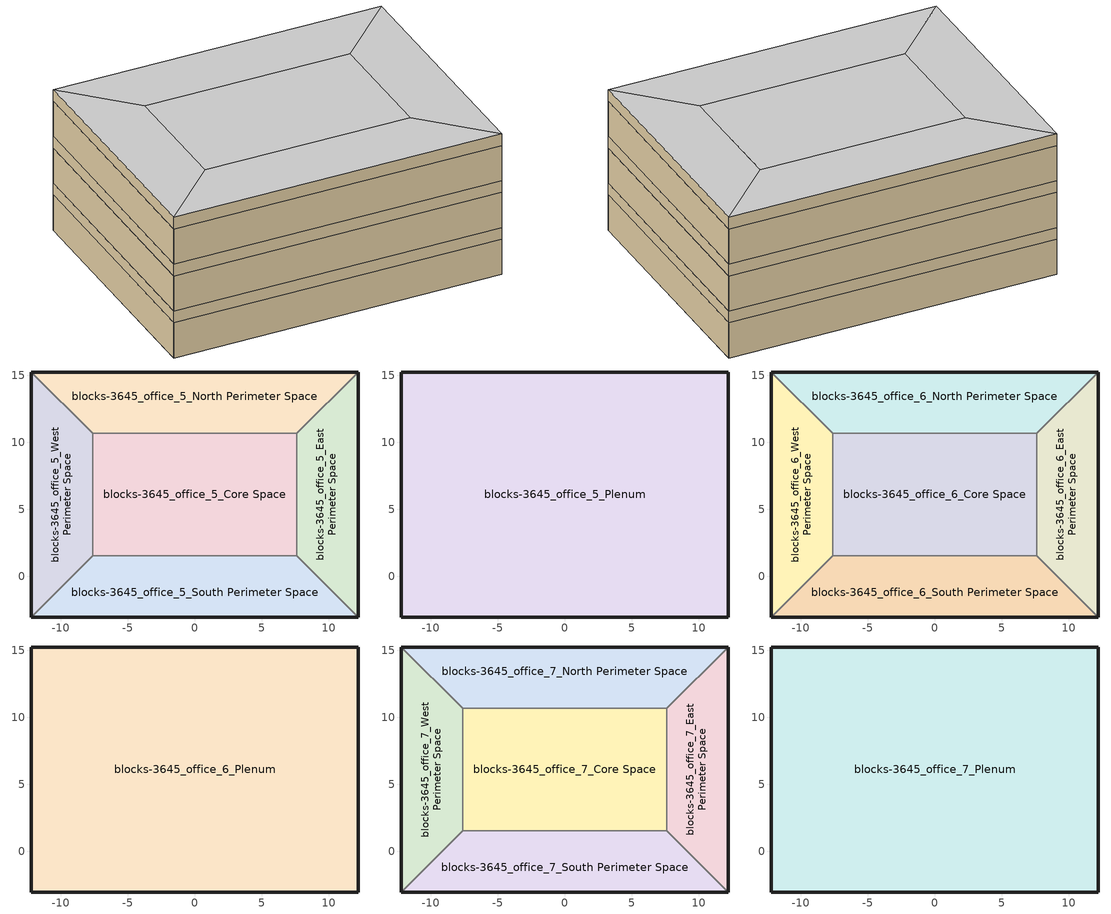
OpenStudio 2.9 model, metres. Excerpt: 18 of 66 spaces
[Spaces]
blocks-3645_office_5_West Perimeter Space
 floor to blocks-3645_office_4_Plenum: -12.19,15.24 -7.62,10.67 -7.62,1.52 -12.19,-3.05 z21.95
 wall outside: -12.19,15.24 -12.19,-3.05 z21.95:24.69
 wall to blocks-3645_office_5_North Perimeter Space: -7.62,10.67 -12.19,15.24 z21.95:24.69
 wall to blocks-3645_office_5_Core Space: -7.62,1.52 -7.62,10.67 z21.95:24.69
 wall to blocks-3645_office_5_South Perimeter Space: -12.19,-3.05 -7.62,1.52 z21.95:24.69
blocks-3645_office_5_North Perimeter Space
 floor to blocks-3645_office_4_Plenum: 12.19,15.24 7.62,10.67 -7.62,10.67 -12.19,15.24 z21.95
 wall outside: 12.19,15.24 -12.19,15.24 z21.95:24.69
 wall to blocks-3645_office_5_East Perimeter Space: 7.62,10.67 12.19,15.24 z21.95:24.69
 wall to blocks-3645_office_5_Core Space: -7.62,10.67 7.62,10.67 z21.95:24.69
blocks-3645_office_5_East Perimeter Space
 floor to blocks-3645_office_4_Plenum: 12.19,15.24 12.19,-3.05 7.62,1.52 7.62,10.67 z21.95
 wall outside: 12.19,-3.05 12.19,15.24 z21.95:24.69
 wall to blocks-3645_office_5_South Perimeter Space: 7.62,1.52 12.19,-3.05 z21.95:24.69
 wall to blocks-3645_office_5_Core Space: 7.62,10.67 7.62,1.52 z21.95:24.69
blocks-3645_office_5_South Perimeter Space
 floor to blocks-3645_office_4_Plenum: 7.62,1.52 12.19,-3.05 -12.19,-3.05 -7.62,1.52 z21.95
 wall outside: -12.19,-3.05 12.19,-3.05 z21.95:24.69
 wall to blocks-3645_office_5_Core Space: 7.62,1.52 -7.62,1.52 z21.95:24.69
blocks-3645_office_5_Core Space
 floor to blocks-3645_office_4_Plenum: -7.62,1.52 -7.62,10.67 7.62,10.67 7.62,1.52 z21.95
blocks-3645_office_5_Plenum
 floor to blocks-3645_office_5_West Perimeter Space: -12.19,15.24 -7.62,10.67 -7.62,1.52 -12.19,-3.05 z24.69
 floor to blocks-3645_office_5_North Perimeter Space: 12.19,15.24 7.62,10.67 -7.62,10.67 -12.19,15.24 z24.69
 floor to blocks-3645_office_5_East Perimeter Space: 12.19,15.24 12.19,-3.05 7.62,1.52 7.62,10.67 z24.69
 floor to blocks-3645_office_5_South Perimeter Space: 7.62,1.52 12.19,-3.05 -12.19,-3.05 -7.62,1.52 z24.69
 floor to blocks-3645_office_5_Core Space: 7.62,10.67 7.62,1.52 -7.62,1.52 -7.62,10.67 z24.69
 wall outside: -12.19,15.24 -12.19,-3.05 12.19,-3.05 12.19,15.24 -12.19,15.24 z24.69:25.6
blocks-3645_office_6_West Perimeter Space
 floor to blocks-3645_office_5_Plenum: -12.19,15.24 -7.62,10.67 -7.62,1.52 -12.19,-3.05 z25.6
 wall outside: -12.19,15.24 -12.19,-3.05 z25.6:28.35
 wall to blocks-3645_office_6_North Perimeter Space: -7.62,10.67 -12.19,15.24 z25.6:28.35
 wall to blocks-3645_office_6_Core Space: -7.62,1.52 -7.62,10.67 z25.6:28.35
 wall to blocks-3645_office_6_South Perimeter Space: -12.19,-3.05 -7.62,1.52 z25.6:28.35
blocks-3645_office_6_North Perimeter Space
 floor to blocks-3645_office_5_Plenum: 12.19,15.24 7.62,10.67 -7.62,10.67 -12.19,15.24 z25.6
 wall outside: 12.19,15.24 -12.19,15.24 z25.6:28.35
 wall to blocks-3645_office_6_East Perimeter Space: 7.62,10.67 12.19,15.24 z25.6:28.35
 wall to blocks-3645_office_6_Core Space: -7.62,10.67 7.62,10.67 z25.6:28.35
blocks-3645_office_6_East Perimeter Space
 floor to blocks-3645_office_5_Plenum: 12.19,15.24 12.19,-3.05 7.62,1.52 7.62,10.67 z25.6
 wall outside: 12.19,-3.05 12.19,15.24 z25.6:28.35
 wall to blocks-3645_office_6_South Perimeter Space: 7.62,1.52 12.19,-3.05 z25.6:28.35
 wall to blocks-3645_office_6_Core Space: 7.62,10.67 7.62,1.52 z25.6:28.35
blocks-3645_office_6_South Perimeter Space
 floor to blocks-3645_office_5_Plenum: 7.62,1.52 12.19,-3.05 -12.19,-3.05 -7.62,1.52 z25.6
 wall outside: -12.19,-3.05 12.19,-3.05 z25.6:28.35
 wall to blocks-3645_office_6_Core Space: 7.62,1.52 -7.62,1.52 z25.6:28.35
blocks-3645_office_6_Core Space
 floor to blocks-3645_office_5_Plenum: -7.62,1.52 -7.62,10.67 7.62,10.67 7.62,1.52 z25.6
blocks-3645_office_6_Plenum
 floor to blocks-3645_office_6_West Perimeter Space: -12.19,15.24 -7.62,10.67 -7.62,1.52 -12.19,-3.05 z28.35
 floor to blocks-3645_office_6_North Perimeter Space: 12.19,15.24 7.62,10.67 -7.62,10.67 -12.19,15.24 z28.35
 floor to blocks-3645_office_6_East Perimeter Space: 12.19,15.24 12.19,-3.05 7.62,1.52 7.62,10.67 z28.35
 floor to blocks-3645_office_6_South Perimeter Space: 7.62,1.52 12.19,-3.05 -12.19,-3.05 -7.62,1.52 z28.35
 floor to blocks-3645_office_6_Core Space: 7.62,10.67 7.62,1.52 -7.62,1.52 -7.62,10.67 z28.35
 wall outside: -12.19,15.24 -12.19,-3.05 12.19,-3.05 12.19,15.24 -12.19,15.24 z28.35:29.26
blocks-3645_office_7_West Perimeter Space
 floor to blocks-3645_office_6_Plenum: -12.19,15.24 -7.62,10.67 -7.62,1.52 -12.19,-3.05 z29.26
 wall outside: -12.19,15.24 -12.19,-3.05 z29.26:32
 wall to blocks-3645_office_7_North Perimeter Space: -7.62,10.67 -12.19,15.24 z29.26:32
 wall to blocks-3645_office_7_Core Space: -7.62,1.52 -7.62,10.67 z29.26:32
 wall to blocks-3645_office_7_South Perimeter Space: -12.19,-3.05 -7.62,1.52 z29.26:32
blocks-3645_office_7_North Perimeter Space
 floor to blocks-3645_office_6_Plenum: 12.19,15.24 7.62,10.67 -7.62,10.67 -12.19,15.24 z29.26
 wall outside: 12.19,15.24 -12.19,15.24 z29.26:32
 wall to blocks-3645_office_7_East Perimeter Space: 7.62,10.67 12.19,15.24 z29.26:32
 wall to blocks-3645_office_7_Core Space: -7.62,10.67 7.62,10.67 z29.26:32
blocks-3645_office_7_East Perimeter Space
 floor to blocks-3645_office_6_Plenum: 12.19,15.24 12.19,-3.05 7.62,1.52 7.62,10.67 z29.26
 wall outside: 12.19,-3.05 12.19,15.24 z29.26:32
 wall to blocks-3645_office_7_South Perimeter Space: 7.62,1.52 12.19,-3.05 z29.26:32
 wall to blocks-3645_office_7_Core Space: 7.62,10.67 7.62,1.52 z29.26:32
blocks-3645_office_7_South Perimeter Space
 floor to blocks-3645_office_6_Plenum: 7.62,1.52 12.19,-3.05 -12.19,-3.05 -7.62,1.52 z29.26
 wall outside: -12.19,-3.05 12.19,-3.05 z29.26:32
 wall to blocks-3645_office_7_Core Space: 7.62,1.52 -7.62,1.52 z29.26:32
blocks-3645_office_7_Core Space
 floor to blocks-3645_office_6_Plenum: -7.62,1.52 -7.62,10.67 7.62,10.67 7.62,1.52 z29.26
blocks-3645_office_7_Plenum
 floor to blocks-3645_office_7_West Perimeter Space: -12.19,15.24 -7.62,10.67 -7.62,1.52 -12.19,-3.05 z32
 floor to blocks-3645_office_7_North Perimeter Space: 12.19,15.24 7.62,10.67 -7.62,10.67 -12.19,15.24 z32
 floor to blocks-3645_office_7_East Perimeter Space: 12.19,15.24 12.19,-3.05 7.62,1.52 7.62,10.67 z32
 floor to blocks-3645_office_7_South Perimeter Space: 7.62,1.52 12.19,-3.05 -12.19,-3.05 -7.62,1.52 z32
 floor to blocks-3645_office_7_Core Space: 7.62,10.67 7.62,1.52 -7.62,1.52 -7.62,10.67 z32
 wall outside: -12.19,15.24 -12.19,-3.05 12.19,-3.05 12.19,15.24 -12.19,15.24 z32:32.92
 ceiling to blocks-3645_office_8_West Perimeter Space: -12.19,-3.05 -7.62,1.52 -7.62,10.67 -12.19,15.24 z32.92
 ceiling to blocks-3645_office_8_North Perimeter Space: 7.62,10.67 12.19,15.24 -12.19,15.24 -7.62,10.67 z32.92
 ceiling to blocks-3645_office_8_East Perimeter Space: 12.19,-3.05 12.19,15.24 7.62,10.67 7.62,1.52 z32.92
 ceiling to blocks-3645_office_8_South Perimeter Space: 12.19,-3.05 7.62,1.52 -7.62,1.52 -12.19,-3.05 z32.92
 ceiling to blocks-3645_office_8_Core Space: 7.62,1.52 7.62,10.67 -7.62,10.67 -7.62,1.52 z32.92
[Building]
Building 1: Default Construction Set=Default Construction Set 1
[Construction]
INT-FLOOR-TOPSIDE: 1/2IN Gypsum, 4IN CONCRETE HW, CP02 CARPET PAD
INT-FLOOR-UNDERSIDE: CP02 CARPET PAD, 4IN CONCRETE HW, 1/2IN Gypsum
Standard_Int-Wall: 1/2IN Gypsum, 1/2IN Gypsum
[Material] Thermal Absorptance=0.9
Name | Roughness | Thickness {m} | Conductivity {W/m-K} | Density {kg/m3} | Specific Heat {J/kg-K} | Solar Absorptance | Visible Absorptance
1/2IN Gypsum | Smooth | 0.0127 | 0.16 | 784.9 | 830 | 0.92 | 0.92
4IN CONCRETE HW | Rough | 0.1016 | 1.311 | 2240 | 836.8 | 0.7 | 0.7
[Material:NoMass]
CP02 CARPET PAD: Roughness=VeryRough; Thermal Resistance {m2-K/W}=0.2165; Thermal Absorptance=0.9; Solar Absorptance=0.7; Visible Absorptance=0.8
[DefaultSurfaceConstructions]
Default Surface Constructions 1: Floor Construction=INT-FLOOR-TOPSIDE; Wall Construction=Standard_Int-Wall; Roof Ceiling Construction=INT-FLOOR-UNDERSIDE
[DefaultConstructionSet]
Default Construction Set 1: Default Interior Surface Constructions=Default Surface Constructions 1
[BuildingStory] Nominal Floor to Floor Height {m}=3.6576
Name | Nominal Z Coordinate {m}
Story 7 | 14.6304
Story 8 | 18.288
Story 9 | 21.9456
[Space]
Name | Building Story | Part of Total Floor Area | Thermal Zone
blocks-3645_office_5_Plenum | Story 7 | No
blocks-3645_office_5_West Perimeter Space | Story 7 |  | blocks-3645_office_5_West Perimeter
blocks-3645_office_5_North Perimeter Space | Story 7 |  | blocks-3645_office_5_North Perimeter
blocks-3645_office_5_East Perimeter Space | Story 7 |  | blocks-3645_office_5_East Perimeter
blocks-3645_office_5_South Perimeter Space | Story 7 |  | blocks-3645_office_5_South Perimeter
blocks-3645_office_5_Core Space | Story 7 |  | blocks-3645_office_5_Core
blocks-3645_office_6_Plenum | Story 8 | No
blocks-3645_office_6_West Perimeter Space | Story 8 |  | blocks-3645_office_6_West Perimeter
blocks-3645_office_6_North Perimeter Space | Story 8 |  | blocks-3645_office_6_North Perimeter
blocks-3645_office_6_East Perimeter Space | Story 8 |  | blocks-3645_office_6_East Perimeter
blocks-3645_office_6_South Perimeter Space | Story 8 |  | blocks-3645_office_6_South Perimeter
blocks-3645_office_6_Core Space | Story 8 |  | blocks-3645_office_6_Core
blocks-3645_office_7_Plenum | Story 9 | No
blocks-3645_office_7_West Perimeter Space | Story 9 |  | blocks-3645_office_7_West Perimeter
blocks-3645_office_7_North Perimeter Space | Story 9 |  | blocks-3645_office_7_North Perimeter
blocks-3645_office_7_East Perimeter Space | Story 9 |  | blocks-3645_office_7_East Perimeter
blocks-3645_office_7_South Perimeter Space | Story 9 |  | blocks-3645_office_7_South Perimeter
blocks-3645_office_7_Core Space | Story 9 |  | blocks-3645_office_7_Core
[ThermalZone] Use Ideal Air Loads=No
blocks-3645_office_5_West Perimeter; blocks-3645_office_5_North Perimeter; blocks-3645_office_5_East Perimeter; blocks-3645_office_5_South Perimeter; blocks-3645_office_5_Core; blocks-3645_office_6_West Perimeter; blocks-3645_office_6_North Perimeter; blocks-3645_office_6_East Perimeter; blocks-3645_office_6_South Perimeter; blocks-3645_office_6_Core; blocks-3645_office_7_West Perimeter; blocks-3645_office_7_North Perimeter; blocks-3645_office_7_East Perimeter; blocks-3645_office_7_South Perimeter; blocks-3645_office_7_Core
